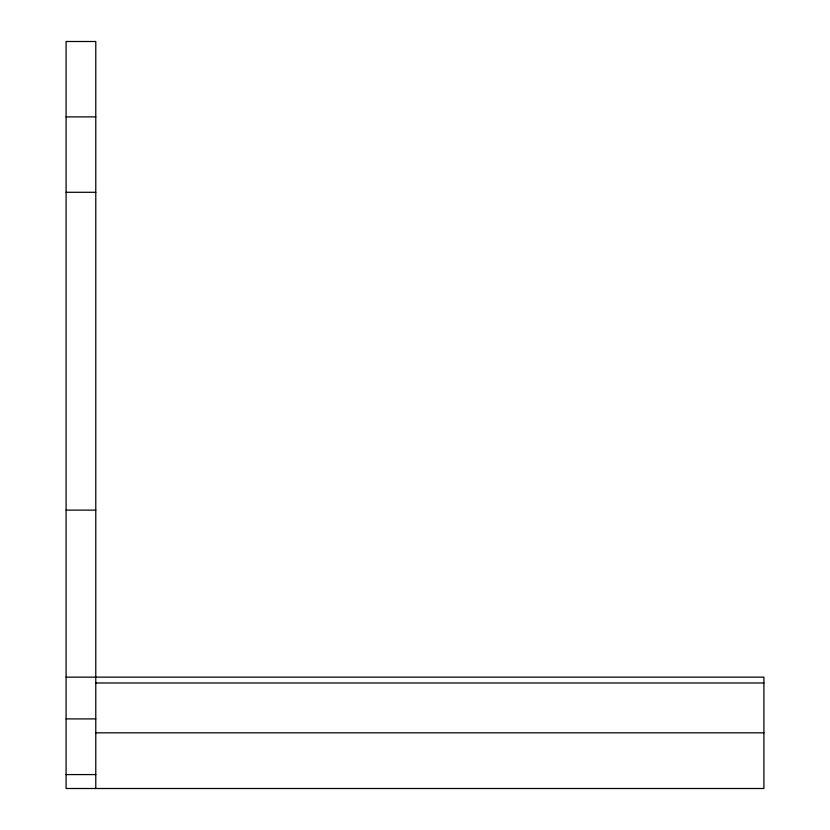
<?xml version="1.0" encoding="UTF-8"?>
<svg xmlns="http://www.w3.org/2000/svg" width="830" height="830" viewBox="0 0 830 830"><rect width="100%" height="100%" fill="white"/><g stroke="black" fill="none" stroke-linecap="round" stroke-linejoin="round"><path stroke-width="1.25" d="M66.089 116.895L95.782 116.895M66.089 192.29L95.782 192.29M66.089 510.118L95.782 510.118M66.089 677.145L763.911 677.145L763.911 788.5L66.089 788.5L66.089 41.5L95.782 41.5L95.782 788.5M95.782 682.976L763.911 682.976M66.089 718.904L95.782 718.904M95.782 732.828L763.911 732.828M66.089 774.577L95.782 774.577"/></g></svg>
